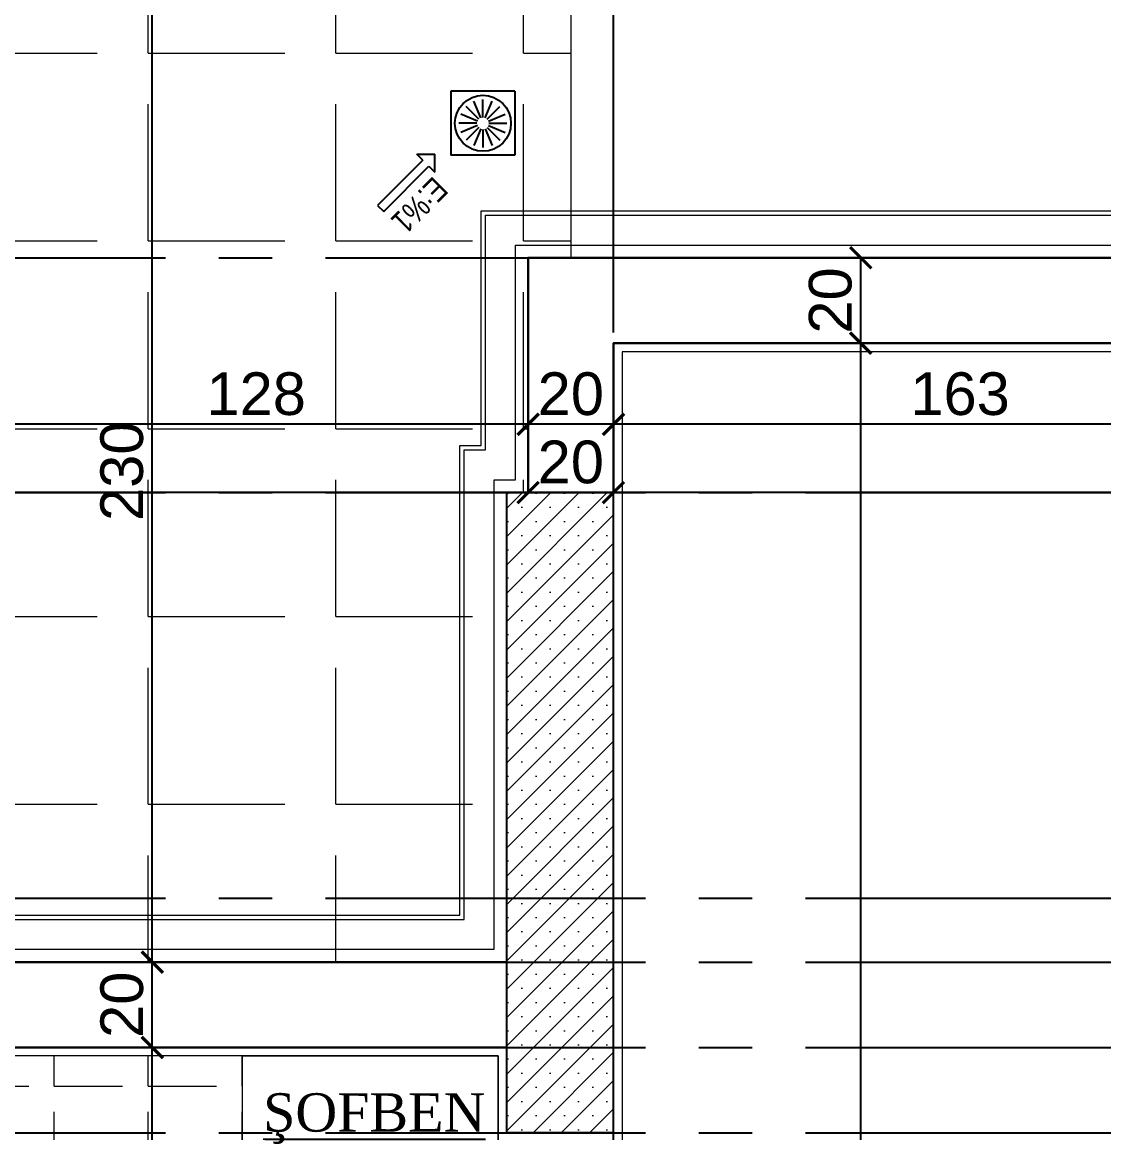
# Model space of a CAD drawing. Header units: millimetres. Extents: x 2778 to 13672, y 1832 to 5175.
# Drawn here: x 7218 to 7471.5, y 4540.2 to 4800.4 of the extents above; entities that cross this region are included whole.
import ezdxf

# ---------------------------------------------------------------- set-up
doc = ezdxf.new("R2010")
doc.units = ezdxf.units.MM
doc.linetypes.add('CENTER2', pattern=[112.5, 75, -12.5, 12.5, -12.5])
doc.linetypes.add('DASHDOT2', pattern=[12.7, 6.35, -3.175, 0, -3.175])
for name, color, linetype, lineweight in [('aks', 251, 'DASHDOT2', 35), ('duvar', 232, 'Continuous', 30), ('görünüş', 201, 'Continuous', 18), ('sıva dış', 30, 'Continuous', 9), ('sıva iç', 21, 'Continuous', 0), ('tefriş', 252, 'Continuous', 5), ('yalıtım', 107, 'Continuous', 0), ('z - tarama', 251, 'Continuous', 18), ('ÖLÇÜ İÇ', 7, 'Continuous', 9)]:
    doc.layers.add(name, color=color, linetype=linetype, lineweight=lineweight)
doc.layers.add('Panel', color=7, linetype='Continuous')
doc.layers.add('Yazi', color=7, linetype='Continuous')
doc.styles.get("Standard").update_dxf_attribs({"font": 'arial.ttf'})
doc.styles.add('swis', font='swissc.ttf', dxfattribs={"height": 10})
doc.styles.add('Times roman', font='times.ttf')
doc.dimstyles.new('zulay iç ölçü', dxfattribs={"dimtxt": 10, "dimasz": 5, "dimexe": 0.18, "dimexo": 0, "dimgap": 2, "dimtad": 3, "dimdec": 0, "dimzin": 0, "dimdsep": 46, "dimtxsty": 'Standard', "dimblk": 'ARCHTICK', "dimcen": 0.09, "dimse1": 1, "dimse2": 1, "dimadec": 0, "dimazin": 0, "dimtfac": 1, "dimtdec": 0, "dimtix": 1, "dimtofl": 0, "dimtmove": 0, "dimatfit": 3, "dimldrblk": 'ARCHTICK', "dimfxl": 1, "dimtolj": 1, "dimtzin": 0, "dimarcsym": 0})

# ---------------------------------------------------------------- blocks, each defined once
blk = doc.blocks.new('IDE941Entity3566')
at = {"layer": 'Panel', "linetype": 'Continuous', "lineweight": 5}
h = blk.add_hatch(dxfattribs=at)
h.set_pattern_fill('SACNCR', color=163, scale=50, style=0)
h.set_pattern_definition([(45, (0, 0), (-3.314563, 3.314563), []), (45, (3.3146, 0), (-3.314563, 3.314563), [0, -4.6875])])
h.paths.add_polyline_path([(4180, 2050), (4180, 2200), (4205, 2200), (4205, 2050)])
blk = doc.blocks.new('IDE941Entity3567')
at = {"layer": 'Panel', "color": 164, "linetype": 'Continuous', "lineweight": -3}
blk.add_lwpolyline([(4205, 2050), (4180, 2050)], dxfattribs=at)
blk = doc.blocks.new('IDE941Entity3568')
at = {"layer": 'Panel', "color": 164, "linetype": 'Continuous', "lineweight": -3}
blk.add_lwpolyline([(4205, 2050), (4205, 2200)], dxfattribs=at)
blk = doc.blocks.new('IDE941Entity3569')
at = {"layer": 'Panel', "color": 164, "linetype": 'Continuous', "lineweight": -3}
blk.add_lwpolyline([(4205, 2200), (4180, 2200)], dxfattribs=at)
blk = doc.blocks.new('IDE941Entity3570')
at = {"layer": 'Panel', "color": 164, "linetype": 'Continuous', "lineweight": -3}
blk.add_lwpolyline([(4180, 2050), (4180, 2200)], dxfattribs=at)
blk = doc.blocks.new('eğim çizgisi')
at = {"layer": 'Yazi'}
for p, q in [((1343.11, 4120.2), (1332.51, 4109.59)), ((1344.53, 4118.78), (1343.11, 4120.2)), ((1333.92, 4108.18), (1344.53, 4118.78)), ((1331.09, 4111.01), (1331.09, 4106.76)), ((1332.51, 4109.59), (1331.09, 4111.01)), ((1312.34, 4092.04), (1312.34, 4107.04)), ((1312.34, 4107.04), (1327.34, 4107.04)), ((1327.34, 4092.04), (1327.34, 4107.04)), ((1335.34, 4106.76), (1331.09, 4106.76)), ((1333.92, 4108.18), (1335.34, 4106.76)), ((1318.85, 4100.54), (1315.87, 4103.52)), ((1319.31, 4100.84), (1317.69, 4104.74)), ((1319.84, 4100.95), (1319.84, 4105.17)), ((1320.38, 4100.84), (1322, 4104.74)), ((1320.84, 4100.54), (1323.82, 4103.52)), ((1318.54, 4100.08), (1314.65, 4101.7)), ((1321.14, 4100.08), (1325.04, 4101.7)), ((1318.44, 4099.54), (1314.22, 4099.54)), ((1318.54, 4099.01), (1314.65, 4097.39)), ((1318.85, 4098.55), (1315.87, 4095.57)), ((1319.31, 4098.24), (1317.69, 4094.35)), ((1319.84, 4098.14), (1319.84, 4093.92)), ((1320.38, 4098.24), (1322, 4094.35)), ((1320.84, 4098.55), (1323.82, 4095.57)), ((1321.14, 4099.01), (1325.04, 4097.39)), ((1321.25, 4099.54), (1325.47, 4099.54)), ((1312.34, 4092.04), (1327.34, 4092.04))]:
    blk.add_line(p, q, dxfattribs=at)
blk.add_circle((1319.84, 4099.54), 6.56, dxfattribs=at)
at = {"layer": 'Yazi', "style": 'swis'}
blk.add_text('E:%%%1', height=5.335, rotation=45, dxfattribs=at).set_placement((1331.42, 4111.73))
blk = doc.blocks.new('_ArchTick')
at = {"color": 0, "linetype": 'ByBlock', "const_width": 0.15}
blk.add_lwpolyline([(-0.5, -0.5), (0.5, 0.5)], dxfattribs=at)
blk = doc.blocks.new('*D2362')
at = {"layer": 'Defpoints', "color": 0, "transparency": 16777216}
for p in [(7356.58, 4725.23), (7519.08, 4725.23), (7356.58, 4706.22)]:
    blk.add_point(p, dxfattribs=at)
at = {"layer": 'ÖLÇÜ İÇ', "color": 0, "lineweight": -2, "transparency": 16777216}
blk.add_line((7519.08, 4706.22), (7356.58, 4706.22), dxfattribs=at)
at = {"layer": 'ÖLÇÜ İÇ', "color": 0, "lineweight": -2, "transparency": 16777216, "xscale": 5, "yscale": 5, "zscale": 5, "rotation": 180}
blk.add_blockref('_ArchTick', (7356.58, 4706.22), dxfattribs=at)
at = {"layer": 'ÖLÇÜ İÇ', "color": 0, "lineweight": -2, "transparency": 16777216, "xscale": 5, "yscale": 5, "zscale": 5}
blk.add_blockref('_ArchTick', (7519.08, 4706.22), dxfattribs=at)
at = {"layer": 'ÖLÇÜ İÇ', "color": 0, "transparency": 16777216, "insert": (7437.83, 4713.33), "char_height": 10, "attachment_point": 5}
blk.add_mtext('\\A1;163', dxfattribs=at)
blk = doc.blocks.new('*D2363')
at = {"layer": 'Defpoints', "color": 0, "transparency": 16777216}
for p in [(7356.58, 4725.23), (7336.58, 4724.08), (7336.58, 4706.22)]:
    blk.add_point(p, dxfattribs=at)
at = {"layer": 'ÖLÇÜ İÇ', "color": 0, "lineweight": -2, "transparency": 16777216}
blk.add_line((7356.58, 4706.22), (7336.58, 4706.22), dxfattribs=at)
at = {"layer": 'ÖLÇÜ İÇ', "color": 0, "lineweight": -2, "transparency": 16777216, "xscale": 5, "yscale": 5, "zscale": 5, "rotation": 180}
blk.add_blockref('_ArchTick', (7336.58, 4706.22), dxfattribs=at)
at = {"layer": 'ÖLÇÜ İÇ', "color": 0, "lineweight": -2, "transparency": 16777216, "xscale": 5, "yscale": 5, "zscale": 5}
blk.add_blockref('_ArchTick', (7356.58, 4706.22), dxfattribs=at)
at = {"layer": 'ÖLÇÜ İÇ', "color": 0, "transparency": 16777216, "insert": (7346.58, 4713.33), "char_height": 10, "attachment_point": 5}
blk.add_mtext('\\A1;20', dxfattribs=at)
blk = doc.blocks.new('*D2364')
at = {"layer": 'Defpoints', "color": 0, "transparency": 16777216}
for p in [(7336.58, 4724.08), (7209.08, 4706.22), (7209.08, 4580.23)]:
    blk.add_point(p, dxfattribs=at)
at = {"layer": 'ÖLÇÜ İÇ', "color": 0, "lineweight": -2, "transparency": 16777216}
blk.add_line((7336.58, 4706.22), (7209.08, 4706.22), dxfattribs=at)
at = {"layer": 'ÖLÇÜ İÇ', "color": 0, "lineweight": -2, "transparency": 16777216, "xscale": 5, "yscale": 5, "zscale": 5, "rotation": 180}
blk.add_blockref('_ArchTick', (7209.08, 4706.22), dxfattribs=at)
at = {"layer": 'ÖLÇÜ İÇ', "color": 0, "lineweight": -2, "transparency": 16777216, "xscale": 5, "yscale": 5, "zscale": 5}
blk.add_blockref('_ArchTick', (7336.58, 4706.22), dxfattribs=at)
at = {"layer": 'ÖLÇÜ İÇ', "color": 0, "transparency": 16777216, "insert": (7272.83, 4713.33), "char_height": 10, "attachment_point": 5}
blk.add_mtext('\\A1;128', dxfattribs=at)
blk = doc.blocks.new('*D2373')
at = {"layer": 'Defpoints', "color": 0, "transparency": 16777216}
for p in [(7356.58, 4690.23), (7356.58, 4690.23), (7861.58, 4690.23)]:
    blk.add_point(p, dxfattribs=at)
at = {"layer": 'ÖLÇÜ İÇ', "color": 0, "lineweight": -2, "transparency": 16777216}
blk.add_line((7861.58, 4690.23), (7356.58, 4690.23), dxfattribs=at)
at = {"layer": 'ÖLÇÜ İÇ', "color": 0, "lineweight": -2, "transparency": 16777216, "xscale": 5, "yscale": 5, "zscale": 5, "rotation": 180}
blk.add_blockref('_ArchTick', (7356.58, 4690.23), dxfattribs=at)
at = {"layer": 'ÖLÇÜ İÇ', "color": 0, "lineweight": -2, "transparency": 16777216, "xscale": 5, "yscale": 5, "zscale": 5}
blk.add_blockref('_ArchTick', (7861.58, 4690.23), dxfattribs=at)
at = {"layer": 'ÖLÇÜ İÇ', "color": 0, "transparency": 16777216, "insert": (7609.08, 4697.34), "char_height": 10, "attachment_point": 5}
blk.add_mtext('\\A1;505', dxfattribs=at)
blk = doc.blocks.new('*D2374')
at = {"layer": 'Defpoints', "color": 0, "transparency": 16777216}
for p in [(7336.58, 4690.23), (7336.58, 4690.23), (7356.58, 4690.23)]:
    blk.add_point(p, dxfattribs=at)
at = {"layer": 'ÖLÇÜ İÇ', "color": 0, "lineweight": -2, "transparency": 16777216}
blk.add_line((7356.58, 4690.23), (7336.58, 4690.23), dxfattribs=at)
at = {"layer": 'ÖLÇÜ İÇ', "color": 0, "lineweight": -2, "transparency": 16777216, "xscale": 5, "yscale": 5, "zscale": 5, "rotation": 180}
blk.add_blockref('_ArchTick', (7336.58, 4690.23), dxfattribs=at)
at = {"layer": 'ÖLÇÜ İÇ', "color": 0, "lineweight": -2, "transparency": 16777216, "xscale": 5, "yscale": 5, "zscale": 5}
blk.add_blockref('_ArchTick', (7356.58, 4690.23), dxfattribs=at)
at = {"layer": 'ÖLÇÜ İÇ', "color": 0, "transparency": 16777216, "insert": (7346.58, 4697.34), "char_height": 10, "attachment_point": 5}
blk.add_mtext('\\A1;20', dxfattribs=at)
blk = doc.blocks.new('*D2375')
at = {"layer": 'Defpoints', "color": 0, "transparency": 16777216}
for p in [(6901.58, 4690.23), (6901.58, 4690.23), (7336.58, 4690.23)]:
    blk.add_point(p, dxfattribs=at)
at = {"layer": 'ÖLÇÜ İÇ', "color": 0, "lineweight": -2, "transparency": 16777216}
blk.add_line((7336.58, 4690.23), (6901.58, 4690.23), dxfattribs=at)
at = {"layer": 'ÖLÇÜ İÇ', "color": 0, "lineweight": -2, "transparency": 16777216, "xscale": 5, "yscale": 5, "zscale": 5, "rotation": 180}
blk.add_blockref('_ArchTick', (6901.58, 4690.23), dxfattribs=at)
at = {"layer": 'ÖLÇÜ İÇ', "color": 0, "lineweight": -2, "transparency": 16777216, "xscale": 5, "yscale": 5, "zscale": 5}
blk.add_blockref('_ArchTick', (7336.58, 4690.23), dxfattribs=at)
at = {"layer": 'ÖLÇÜ İÇ', "color": 0, "transparency": 16777216, "insert": (7119.08, 4697.34), "char_height": 10, "attachment_point": 5}
blk.add_mtext('\\A1;435', dxfattribs=at)
blk = doc.blocks.new('*D2271')
at = {"layer": 'Defpoints', "color": 0, "transparency": 16777216}
for p in [(7248.47, 4560.23), (7248.47, 4560.23), (7248.47, 4155.23)]:
    blk.add_point(p, dxfattribs=at)
at = {"layer": 'ÖLÇÜ İÇ', "color": 0, "lineweight": -2, "transparency": 16777216}
blk.add_line((7248.47, 4155.23), (7248.47, 4560.23), dxfattribs=at)
at = {"layer": 'ÖLÇÜ İÇ', "color": 0, "lineweight": -2, "transparency": 16777216, "xscale": 5, "yscale": 5, "zscale": 5}
for p, rotation in [((7248.47, 4560.23), 90), ((7248.47, 4155.23), 270)]:
    blk.add_blockref('_ArchTick', p, dxfattribs=dict(at, rotation=rotation))
at = {"layer": 'ÖLÇÜ İÇ', "color": 0, "transparency": 16777216, "insert": (7241.37, 4357.73), "char_height": 10, "attachment_point": 5, "rotation": 90}
blk.add_mtext('\\A1;405', dxfattribs=at)
blk = doc.blocks.new('*D2272')
at = {"layer": 'Defpoints', "color": 0, "transparency": 16777216}
for p in [(7248.47, 4580.23), (7248.47, 4580.23), (7248.47, 4560.23)]:
    blk.add_point(p, dxfattribs=at)
at = {"layer": 'ÖLÇÜ İÇ', "color": 0, "lineweight": -2, "transparency": 16777216}
blk.add_line((7248.47, 4560.23), (7248.47, 4580.23), dxfattribs=at)
at = {"layer": 'ÖLÇÜ İÇ', "color": 0, "lineweight": -2, "transparency": 16777216, "xscale": 5, "yscale": 5, "zscale": 5}
for p, rotation in [((7248.47, 4580.23), 90), ((7248.47, 4560.23), 270)]:
    blk.add_blockref('_ArchTick', p, dxfattribs=dict(at, rotation=rotation))
at = {"layer": 'ÖLÇÜ İÇ', "color": 0, "transparency": 16777216, "insert": (7241.37, 4570.23), "char_height": 10, "attachment_point": 5, "rotation": 90}
blk.add_mtext('\\A1;20', dxfattribs=at)
blk = doc.blocks.new('*D2273')
at = {"layer": 'Defpoints', "color": 0, "transparency": 16777216}
for p in [(7248.47, 4810.23), (7248.47, 4810.23), (7248.47, 4580.23)]:
    blk.add_point(p, dxfattribs=at)
at = {"layer": 'ÖLÇÜ İÇ', "color": 0, "lineweight": -2, "transparency": 16777216}
blk.add_line((7248.47, 4580.23), (7248.47, 4810.23), dxfattribs=at)
at = {"layer": 'ÖLÇÜ İÇ', "color": 0, "lineweight": -2, "transparency": 16777216, "xscale": 5, "yscale": 5, "zscale": 5}
for p, rotation in [((7248.47, 4810.23), 90), ((7248.47, 4580.23), 270)]:
    blk.add_blockref('_ArchTick', p, dxfattribs=dict(at, rotation=rotation))
at = {"layer": 'ÖLÇÜ İÇ', "color": 0, "transparency": 16777216, "insert": (7241.36, 4695.23), "char_height": 10, "attachment_point": 5, "rotation": 90}
blk.add_mtext('\\A1;230', dxfattribs=at)
blk = doc.blocks.new('*D2280')
at = {"layer": 'Defpoints', "color": 0, "transparency": 16777216}
for p in [(7414.55, 4725.23), (7414.55, 4725.23), (7414.55, 4245.23)]:
    blk.add_point(p, dxfattribs=at)
at = {"layer": 'ÖLÇÜ İÇ', "color": 0, "lineweight": -2, "transparency": 16777216}
blk.add_line((7414.55, 4245.23), (7414.55, 4725.23), dxfattribs=at)
at = {"layer": 'ÖLÇÜ İÇ', "color": 0, "lineweight": -2, "transparency": 16777216, "xscale": 5, "yscale": 5, "zscale": 5}
for p, rotation in [((7414.55, 4725.23), 90), ((7414.55, 4245.23), 270)]:
    blk.add_blockref('_ArchTick', p, dxfattribs=dict(at, rotation=rotation))
at = {"layer": 'ÖLÇÜ İÇ', "color": 0, "transparency": 16777216, "insert": (7407.45, 4485.23), "char_height": 10, "attachment_point": 5, "rotation": 90}
blk.add_mtext('\\A1;480', dxfattribs=at)
blk = doc.blocks.new('*D2281')
at = {"layer": 'Defpoints', "color": 0, "transparency": 16777216}
for p in [(7414.55, 4745.23), (7414.55, 4745.23), (7414.55, 4725.23)]:
    blk.add_point(p, dxfattribs=at)
at = {"layer": 'ÖLÇÜ İÇ', "color": 0, "lineweight": -2, "transparency": 16777216}
blk.add_line((7414.55, 4725.23), (7414.55, 4745.23), dxfattribs=at)
at = {"layer": 'ÖLÇÜ İÇ', "color": 0, "lineweight": -2, "transparency": 16777216, "xscale": 5, "yscale": 5, "zscale": 5}
for p, rotation in [((7414.55, 4745.23), 90), ((7414.55, 4725.23), 270)]:
    blk.add_blockref('_ArchTick', p, dxfattribs=dict(at, rotation=rotation))
at = {"layer": 'ÖLÇÜ İÇ', "color": 0, "transparency": 16777216, "insert": (7407.45, 4735.23), "char_height": 10, "attachment_point": 5, "rotation": 90}
blk.add_mtext('\\A1;20', dxfattribs=at)

msp = doc.modelspace()

# ---------------------------------------------------------------- hatches: boundary and pattern name
at = {"layer": 'z - tarama', "true_color": 0x000000}
h = msp.add_hatch(dxfattribs=at)
h.set_pattern_fill('ANGLE', color=18, scale=160, style=0)
h.set_pattern_definition([(0, (-1057024.51, 409725.164), (0, 44), [32, -12]), (90, (-1057024.51, 409725.164), (-44, 3e-15), [32, -12])])
h.paths.add_polyline_path([(7031.58, 4745.23), (7346.58, 4745.23), (7346.58, 4810.23), (7031.58, 4810.23)])
h.paths.add_polyline_path([(7301.3, 4757.5), (7311.91, 4768.11), (7310.49, 4769.52), (7314.74, 4769.52), (7314.74, 4765.28), (7313.32, 4766.69), (7302.72, 4756.09)], flags=16)
h.paths.add_polyline_path([(7318.49, 4784.24), (7333.49, 4784.24), (7333.49, 4769.24), (7318.49, 4769.24)], flags=16)
h.paths.add_polyline_path([(7332.55, 4776.74, -1), (7319.42, 4776.74, -1)], flags=0)
h.paths.add_polyline_path([(7199.59, 4690.23), (7336.58, 4690.23), (7336.58, 4745.23), (7031.58, 4745.23), (7031.58, 4690.23), (7080.96, 4690.23), (7080.96, 4742.32), (7199.59, 4742.32)])
h.paths.add_polyline_path([(7031.58, 4595.23), (7119.08, 4595.23), (7119.08, 4611.58, -0.414214), (7112.08, 4618.58, -1), (7126.08, 4618.58, -0.414214), (7119.08, 4611.58), (7119.08, 4595.23), (7331.58, 4595.23), (7331.58, 4690.23), (7199.59, 4690.23), (7199.59, 4656.95), (7080.96, 4656.95), (7080.96, 4690.23), (7031.58, 4690.23)])
h.paths.add_polyline_path([(7206.08, 4580.23), (7209.08, 4580.23), (7331.58, 4580.23), (7331.58, 4595.23), (7119.08, 4595.23), (7119.08, 4580.23)])
h.paths.add_polyline_path([(6926.58, 4580.23), (7031.58, 4580.23), (7031.58, 4595.23), (6926.58, 4595.23)])
h.paths.add_polyline_path([(7032.08, 4580.23), (7119.08, 4580.23), (7119.08, 4595.23), (7031.58, 4595.23), (7031.58, 4580.23)])
h.paths.add_polyline_path([(6926.58, 4595.23), (7031.58, 4595.23), (7031.58, 4690.23), (6926.58, 4690.23)])
h.paths.add_polyline_path([(6906.58, 4595.23), (6926.58, 4595.23), (6926.58, 4690.23), (6906.58, 4690.23)])
h.paths.add_polyline_path([(6906.58, 4580.23), (6926.58, 4580.23), (6926.58, 4595.23), (6906.58, 4595.23)])
h.paths.add_polyline_path([(6988.98, 4698.32), (6926.58, 4698.32), (6926.58, 4690.23), (7031.58, 4690.23), (7031.58, 4745.23), (6973.53, 4745.23, -0.155647)])
h.paths.add_polyline_path([(6926.58, 4776.6, -0.179292), (6973.53, 4745.23), (7031.58, 4745.23), (7031.58, 4810.23), (6926.58, 4810.23)])
h.paths.add_polyline_path([(6901.58, 4780.52), (6903.58, 4780.52), (6904.08, 4779.77, 1), (6904.58, 4779.77), (6904.58, 4784.52), (6904.33, 4784.52, -0.414214), (6904.58, 4784.27), (6904.58, 4779.52), (6903.58, 4779.52), (6903.58, 4778.72, -0.071418), (6926.58, 4776.6), (6926.58, 4810.23), (6901.58, 4810.23)])
h.paths.add_polyline_path([(7314.34, 4766.56), (7302.69, 4754.91), (7308.49, 4749.11), (7320.14, 4760.75)], flags=24)
h.paths.add_polyline_path([(7119.04, 4605.87), (7119.04, 4589), (7128.53, 4589), (7128.53, 4605.87)], flags=9)
h.paths.add_polyline_path([(7108.88, 4606.19), (7108.88, 4587.21), (7118.37, 4587.21), (7118.37, 4606.19)], flags=9)
h.paths.add_polyline_path([(7113.96, 4624.98), (7113.96, 4607.05), (7123.45, 4607.05), (7123.45, 4624.98)], flags=24)
at = {"layer": 'z - tarama'}
h = msp.add_hatch(dxfattribs=at)
h.set_pattern_fill('ANGLE', color=252, scale=80, style=0)
h.set_pattern_definition([(0, (-1057024.51, 409725.164), (0, 22), [16, -6]), (90, (-1057024.51, 409725.164), (-22, 1e-15), [16, -6])])
h.paths.add_polyline_path([(7031.58, 4540.23), (7269.58, 4540.23), (7269.58, 4558.23), (7031.58, 4558.23)])
h.paths.add_polyline_path([(7031.58, 4445.23), (7269.58, 4445.23), (7269.58, 4451.84), (7267.67, 4451.84, -0.414214), (7267.17, 4452.34), (7267.17, 4481.34, -0.414214), (7267.67, 4481.84), (7269.58, 4481.84), (7269.58, 4528.23), (7269.58, 4528.23), (7269.58, 4540.23), (7031.58, 4540.23)])
h.paths.add_polyline_path([(6926.58, 4445.23), (7031.58, 4445.23), (7031.58, 4540.23), (6926.58, 4540.23)])
h.paths.add_polyline_path([(6893.58, 4445.23), (6926.58, 4445.23), (6926.58, 4540.23), (6908.58, 4540.23), (6908.58, 4538.23), (6893.58, 4538.23)])
h.paths.add_polyline_path([(6926.58, 4540.23), (7031.58, 4540.23), (7031.58, 4558.23), (6926.58, 4558.23)])
h.paths.add_polyline_path([(7031.58, 4412.05), (7033.58, 4412.05), (7033.58, 4410.23), (7269.58, 4410.23), (7269.58, 4445.23), (7031.58, 4445.23)])
h.paths.add_polyline_path([(6926.58, 4239.45, -0.121467), (6962.16, 4219.29), (6962.18, 4219.32), (6963.88, 4217.62, -0.197654), (6989.69, 4157.98, -0.416778), (6989.94, 4158.23), (6994.69, 4158.23), (6994.69, 4157.23), (7031.58, 4157.23), (7031.58, 4217.23), (7031.58, 4342.05), (7018.58, 4342.05), (7017.11, 4311.99), (6980.04, 4311.99), (6978.58, 4342.06), (6953.58, 4342.06), (6952.11, 4311.99), (6926.58, 4311.99)])
h.paths.add_polyline_path([(6893.58, 4157.23), (6896.69, 4157.23), (6896.69, 4158.23), (6901.69, 4158.23), (6901.69, 4157.23), (6903.49, 4157.23), (6903.49, 4157.7, -1), (6903.49, 4158.9), (6903.49, 4159.36), (6902.86, 4159.99), (6903.49, 4160.63), (6903.49, 4242.63, -0.068537), (6926.58, 4239.45), (6926.58, 4311.99), (6915.04, 4311.99), (6913.58, 4342.06), (6893.58, 4342.06)])
h.paths.add_polyline_path([(7033.58, 4342.05), (7031.58, 4342.05), (7031.58, 4217.23), (7067.14, 4217.23), (7067.14, 4218.13), (7065.3, 4218.13), (7065.3, 4219.93), (7087.89, 4219.93), (7087.89, 4218.13), (7086.04, 4218.13), (7086.04, 4217.23), (7092.65, 4217.23), (7092.65, 4218.13), (7090.81, 4218.13), (7090.81, 4219.93), (7099.82, 4219.93), (7099.82, 4218.13), (7097.98, 4218.13), (7097.98, 4217.23), (7169.98, 4217.23, -0.414214), (7169.48, 4217.73), (7169.48, 4219.23, -0.414214), (7169.98, 4219.73), (7198.98, 4219.73, -0.414214), (7199.48, 4219.23), (7199.48, 4217.23), (7214.48, 4217.23), (7229.58, 4217.23), (7229.58, 4237.23), (7269.58, 4237.23), (7269.58, 4267.86), (7268.2, 4267.86), (7268.2, 4256.43), (7264.58, 4256.43), (7264.58, 4305), (7268.2, 4305), (7268.2, 4293.57), (7269.58, 4293.57), (7269.58, 4410.23), (7033.58, 4410.23)])
h.paths.add_polyline_path([(7070.66, 4392.34), (7178.88, 4392.34), (7178.88, 4325.91), (7070.66, 4325.91)], flags=16)
h.paths.add_polyline_path([(7179.86, 4346.99), (7119.06, 4346.99), (7119.06, 4333.18), (7179.86, 4333.18)], flags=24)
h.paths.add_polyline_path([(7177.4, 4363.66), (7144.01, 4363.66), (7144.01, 4354.85), (7177.4, 4354.85)], flags=8)
h.paths.add_polyline_path([(7178.14, 4374.94), (7100.03, 4374.94), (7100.03, 4363.34), (7178.14, 4363.34)], flags=8)
h.paths.add_polyline_path([(7177.8, 4391.37), (7082.19, 4391.37), (7082.19, 4379.75), (7177.8, 4379.75)], flags=8)
h.paths.add_polyline_path([(7177.8, 4383.17), (7088.35, 4383.17), (7088.35, 4371.55), (7177.8, 4371.55)], flags=8)
h.paths.add_polyline_path([(7108.07, 4210.97), (7039.86, 4210.97), (7039.86, 4199.4), (7108.07, 4199.4)], flags=9)

# ---------------------------------------------------------------- linework, layer by layer
at = {"layer": 'aks', "color": 251, "linetype": 'CENTER2', "lineweight": -3}
for points in [[(7356.58, 2140.23), (7356.58, 5100.23)], [(2901.58, 4745.23), (8131.58, 4745.23)], [(2901.58, 4690.23), (8131.58, 4690.23)], [(2901.58, 4595.23), (8131.58, 4595.23)], [(2901.58, 4580.23), (8131.58, 4580.23)], [(2901.58, 4560.23), (8131.58, 4560.23)], [(2901.58, 4540.23), (8131.58, 4540.23)]]:
    msp.add_lwpolyline(points, dxfattribs=at)
at = {"layer": 'duvar', "lineweight": 30}
for p, q in [((7331.58, 4580.23), (6906.58, 4580.23)), ((7331.58, 4560.23), (6906.58, 4560.23))]:
    msp.add_line(p, q, dxfattribs=at)
for points in [[(7336.58, 4690.23), (7336.58, 4745.23), (7881.58, 4745.23), (7881.58, 4595.23)], [(7356.58, 4690.23), (7356.58, 4725.23), (7861.58, 4725.23), (7861.58, 4595.23)]]:
    msp.add_lwpolyline(points, dxfattribs=at)
at = {"layer": 'görünüş'}
for points in [[(6901.58, 4820.23), (7356.58, 4820.23), (7356.58, 4745.23)], [(6901.58, 4810.23), (7346.58, 4810.23), (7346.58, 4745.23)]]:
    msp.add_lwpolyline(points, dxfattribs=at)
at = {"layer": 'sıva dış'}
for p, q in [((7333.58, 4693.23), (7333.58, 4748.23)), ((7333.58, 4748.23), (7884.58, 4748.23)), ((7328.58, 4583.23), (7328.58, 4693.23)), ((7328.58, 4693.23), (7333.58, 4693.23)), ((6909.58, 4583.23), (7328.58, 4583.23))]:
    msp.add_line(p, q, dxfattribs=at)
at = {"layer": 'sıva iç'}
for points in [[(7859.58, 4723.23), (7358.58, 4723.23), (7358.58, 4538.23), (7343.58, 4538.23), (7343.58, 4247.23), (7464.58, 4247.23), (7464.58, 4357.23), (7859.58, 4357.23), (7859.58, 4443.23), (7854.58, 4443.23), (7854.58, 4597.23), (7859.58, 4597.23)], [(7329.58, 4558.23), (6908.58, 4558.23), (6908.58, 4538.23), (6893.58, 4538.23), (6893.58, 4157.23), (7289.58, 4157.23), (7289.58, 4177.23), (7329.58, 4177.23)], [(7329.58, 4528.23), (7269.58, 4528.23), (7269.58, 4558.23), (7329.58, 4558.23)]]:
    msp.add_lwpolyline(points, close=True, dxfattribs=at)
msp.add_lwpolyline([(7031.58, 4157.23), (7031.58, 4217.23), (7229.58, 4217.23), (7229.58, 4237.23), (7269.58, 4237.23), (7269.58, 4558.23)], dxfattribs=at)
at = {"layer": 'yalıtım'}
for p, q in [((7325.58, 4701.23), (7325.58, 4756.23)), ((7325.58, 4756.23), (7892.58, 4756.23)), ((7326.58, 4700.23), (7326.58, 4755.23)), ((7326.58, 4755.23), (7891.58, 4755.23)), ((7320.58, 4591.23), (7320.58, 4701.23)), ((7320.58, 4701.23), (7325.58, 4701.23)), ((7321.58, 4590.23), (7321.58, 4700.23)), ((7321.58, 4700.23), (7326.58, 4700.23)), ((6916.58, 4590.23), (7321.58, 4590.23)), ((6917.58, 4591.23), (7320.58, 4591.23))]:
    msp.add_line(p, q, dxfattribs=at)

# ---------------------------------------------------------------- block references
at = {"layer": 'Panel'}
for name in ['IDE941Entity3566', 'IDE941Entity3569', 'IDE941Entity3570', 'IDE941Entity3568', 'IDE941Entity3567']:
    msp.add_blockref(name, (3151.58, 2490.23), dxfattribs=at)
at = {"layer": 'tefriş', "rotation": 180}
msp.add_blockref('eğim çizgisi', (8645.83, 8876.28), dxfattribs=at)

# ---------------------------------------------------------------- texts
at = {"layer": 'Yazi', "style": 'Times roman'}
msp.add_text('%%UŞOFBEN', height=8.996, dxfattribs=at).set_placement((7274.45, 4540.51))

# ---------------------------------------------------------------- dimensions: what is measured, and where the dimension line sits
at = {"layer": 'ÖLÇÜ İÇ'}
for base, p1, p2, angle, picture, middle in [((7248.47, 4810.23), (7248.47, 4580.23), (7248.47, 4810.23), 270, '*D2273', (7241.36, 4695.23)), ((7414.55, 4745.23), (7414.55, 4725.23), (7414.55, 4745.23), 270, '*D2281', (7407.45, 4735.23)), ((7414.55, 4725.23), (7414.55, 4245.23), (7414.55, 4725.23), 270, '*D2280', (7407.45, 4485.23)), ((7336.58, 4706.22), (7356.58, 4725.23), (7336.58, 4724.08), 180, '*D2363', (7346.58, 4713.33)), ((7356.57969031, 4706.22198779), (7519.07969031, 4725.23434904), (7356.57969031, 4725.23434904), 180, '*D2362', (7437.82969031, 4713.33112831)), ((7209.07969031, 4706.22198779), (7336.57969031, 4724.07722144), (7209.07969031, 4580.23434904), 180, '*D2364', (7272.82969031, 4713.32771767)), ((6901.58, 4690.23), (7336.58, 4690.23), (6901.58, 4690.23), 180, '*D2375', (7119.08, 4697.34)), ((7336.58, 4690.23), (7356.58, 4690.23), (7336.58, 4690.23), 180, '*D2374', (7346.58, 4697.34)), ((7356.58, 4690.23), (7861.58, 4690.23), (7356.58, 4690.23), 180, '*D2373', (7609.08, 4697.34)), ((7248.47, 4580.23), (7248.47, 4560.23), (7248.47, 4580.23), 270, '*D2272', (7241.37, 4570.23)), ((7248.47, 4560.23), (7248.47, 4155.23), (7248.47, 4560.23), 270, '*D2271', (7241.37, 4357.73))]:
    dim = msp.add_linear_dim(base=base, p1=p1, p2=p2, angle=angle, dimstyle='zulay iç ölçü', override={"dimtmove": 1}, dxfattribs=at)
    dim.commit()
    dim.dimension.update_dxf_attribs({"geometry": picture, "text_midpoint": middle})

doc.saveas('drawing.dxf')
